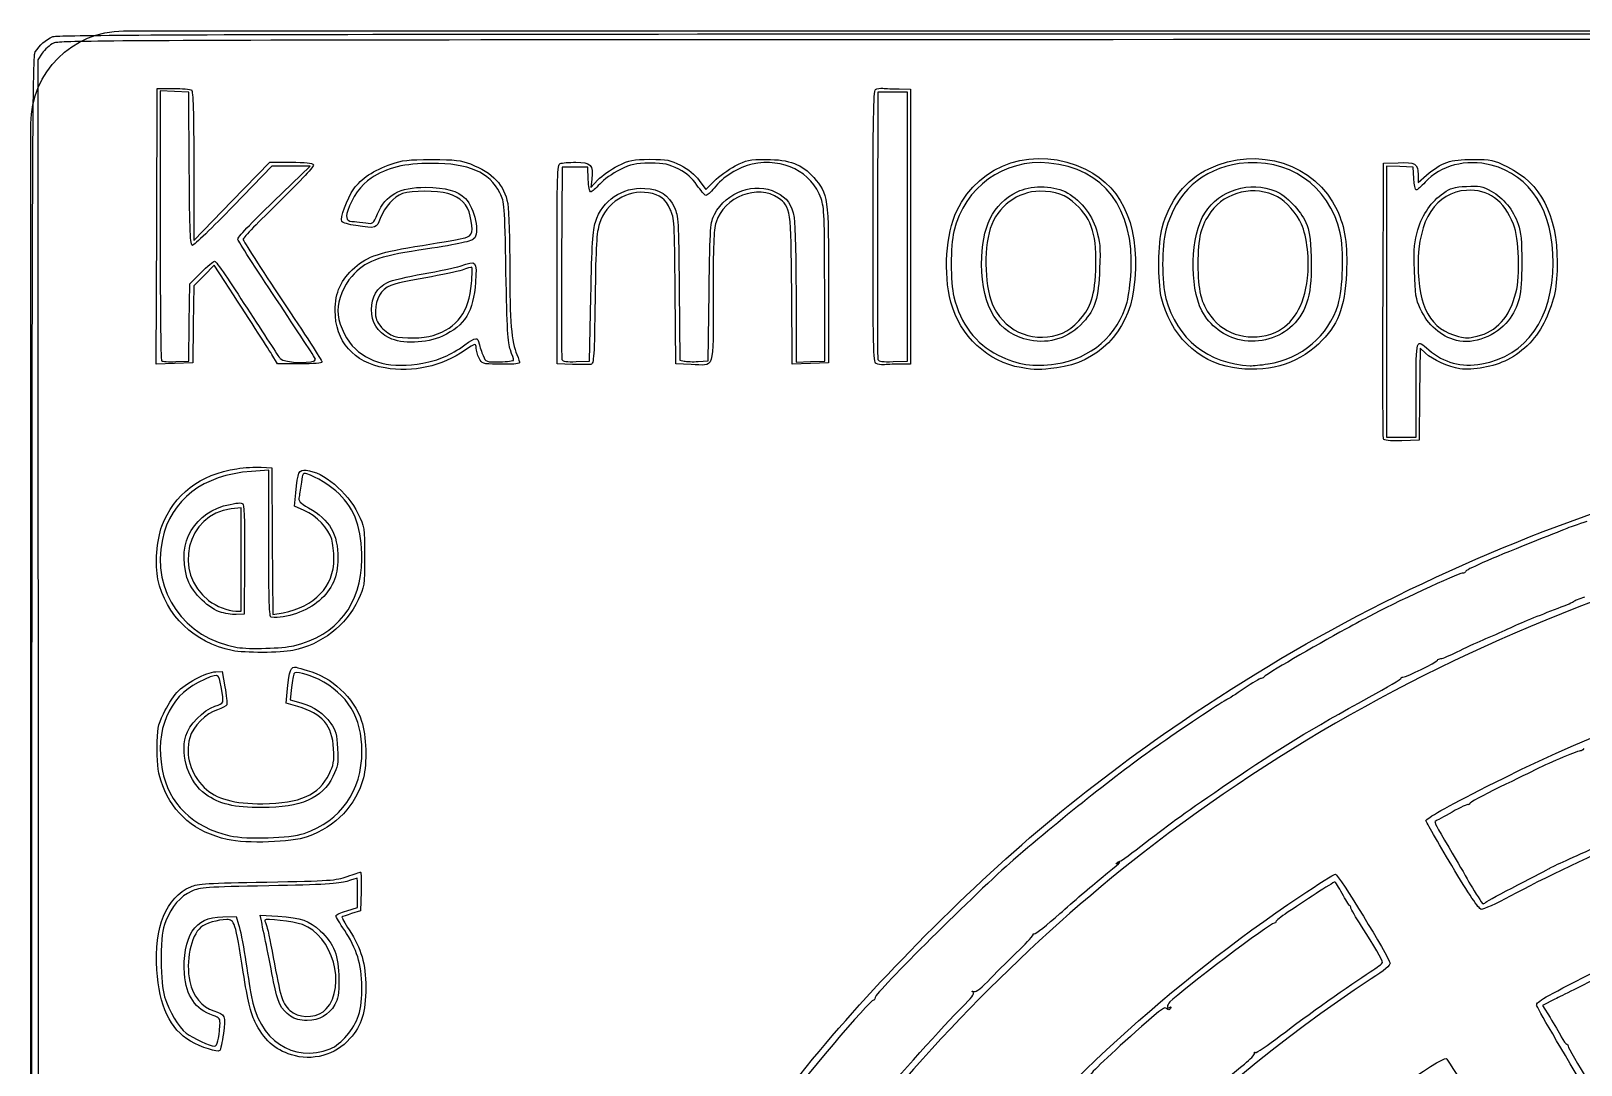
# Model space of a CAD drawing. Extents: x 30.9 to 96.9, y 156.2 to 225.1.
# Drawn here: x 30.93 to 54.7, y 209.2 to 225.06 of the extents above; entities that cross this region are included whole.
import ezdxf

# ---------------------------------------------------------------- set-up
doc = ezdxf.new("R2010")
doc.units = 0
doc.layers.add('Layer_1', color=7, linetype='CONTINUOUS')

msp = doc.modelspace()

# ---------------------------------------------------------------- linework, layer by layer
at = {"layer": 'Layer_1', "color": 3}
for p, q in [((32.344721, 225.064453), (95.400976, 225.064453)), ((32.344721, 225.064453), (32.344721, 225.064453)), ((31.09886, 224.723149), (31.03006, 224.620029)), ((31.03006, 224.620029), (31.03806, 192.00968)), ((32.85348, 222.069687), (32.86148, 224.184787)), ((32.86148, 224.184787), (33.10782, 224.182787)), ((44.24157, 224.175037), (44.41572, 224.172037)), ((44.41572, 224.172037), (44.41572, 222.064217)), ((33.12594, 224.136017), (32.90636, 224.145017)), ((32.90636, 224.145017), (32.90636, 222.086417)), ((33.34552, 224.127017), (33.12594, 224.136017)), ((33.35352, 222.951797), (33.34552, 224.127017)), ((43.91605, 224.127047), (43.90805, 222.095057)), ((44.1432, 224.127047), (43.91605, 224.127047)), ((44.37036, 224.127047), (44.1432, 224.127047)), ((44.37036, 222.064727), (44.37036, 224.127047)), ((30.926022, 157.5895), (30.926022, 223.645754)), ((33.42277, 222.995647), (33.42377, 221.852547)), ((34.00581, 222.452047), (34.58784, 223.051557)), ((34.61854, 222.989697), (34.03177, 222.383137)), ((34.58784, 223.051557), (34.91164, 223.051197)), ((34.91257, 222.989697), (34.61854, 222.989697)), ((34.64614, 222.451377), (35.2066, 222.989697)), ((35.2066, 222.989697), (34.91257, 222.989697)), ((51.66179, 220.942667), (51.66979, 223.035317)), ((51.66979, 223.035317), (51.89217, 223.044317)), ((51.91954, 222.983667), (51.7151, 222.992667)), ((51.7151, 222.992667), (51.7151, 220.913787)), ((52.12398, 222.974667), (51.91954, 222.983667)), ((39.07023, 222.974837), (39.06223, 221.519077)), ((39.26709, 222.974837), (39.07023, 222.974837)), ((39.46396, 222.974837), (39.26709, 222.974837)), ((39.47296, 222.785287), (39.46396, 222.974837)), ((39.52868, 222.793917), (39.51408, 222.661477)), ((39.51408, 222.661477), (39.62091, 222.779887)), ((41.17286, 222.771937), (41.27673, 222.631597)), ((41.27673, 222.631597), (41.40455, 222.763277)), ((52.13298, 222.800277), (52.12398, 222.974667)), ((52.19982, 222.862467), (52.19982, 222.742507)), ((52.19982, 222.742507), (52.32625, 222.850877)), ((33.42377, 221.852547), (34.00581, 222.452047)), ((32.84638, 219.954197), (32.85348, 222.069687)), ((44.37007, 220.002507), (44.37036, 222.064727)), ((44.41572, 222.064217), (44.41572, 219.956397)), ((33.3621, 221.184767), (33.53462, 221.359347)), ((33.73737, 221.473117), (33.58023, 221.313797)), ((33.89941, 221.223077), (33.73737, 221.473117)), ((38.9944, 219.959597), (38.9944, 221.486657)), ((33.3541, 220.593557), (33.3621, 221.184767)), ((33.4231, 221.154467), (33.4151, 220.563337)), ((33.58023, 221.313797), (33.4231, 221.154467)), ((40.86697, 221.116957), (40.87697, 220.017547)), ((42.60189, 219.954247), (42.59289, 221.085087)), ((43.09834, 220.002667), (43.09834, 221.170307)), ((43.15881, 221.170207), (43.15881, 219.972247)), ((39.49398, 220.002707), (39.51282, 220.988067)), ((40.81578, 219.961097), (40.80578, 221.073337)), ((41.31146, 220.005347), (41.32656, 221.065407)), ((42.65917, 221.013017), (42.65917, 219.984667)), ((51.7151, 220.913787), (51.7151, 218.834917)), ((33.34549, 220.002757), (33.3541, 220.593557)), ((33.4151, 220.563337), (33.4071, 219.972197)), ((37.09496, 220.395957), (37.09492, 220.395857)), ((46.74779, 220.432197), (46.7479, 220.432197)), ((50.00656, 220.441687), (50.00647, 220.441687)), ((53.10408, 220.383577), (53.10409, 220.383227)), ((36.42024, 220.356647), (36.42024, 220.356657)), ((46.24341, 220.321537), (46.24343, 220.321257)), ((49.48418, 220.322137), (49.48415, 220.322137)), ((52.23126, 220.201087), (52.22326, 219.495247)), ((52.31396, 220.123587), (52.23126, 220.201087)), ((52.79016, 220.317527), (52.79018, 220.317527)), ((33.12674, 219.963197), (32.84638, 219.954197)), ((33.4071, 219.972197), (33.12674, 219.963197)), ((33.14734, 219.993757), (33.34549, 220.002757)), ((34.70899, 219.959247), (34.62009, 220.102197)), ((35.04972, 219.958247), (34.70899, 219.959247)), ((36.35552, 219.896907), (36.3555, 219.896827)), ((36.93677, 219.969607), (36.93677, 219.969627)), ((39.22912, 219.950597), (38.9944, 219.959597)), ((39.22881, 219.950597), (39.22912, 219.950597)), ((39.28913, 219.993707), (39.49398, 220.002707)), ((41.04851, 219.950197), (40.81578, 219.961097)), ((40.87697, 220.017547), (40.94277, 220.001247)), ((41.16003, 219.995247), (41.31146, 220.005347)), ((42.88035, 219.963247), (42.60189, 219.954247)), ((42.65917, 219.984667), (42.87875, 219.993667)), ((42.87875, 219.993667), (43.09834, 220.002667)), ((43.15881, 219.972247), (42.88035, 219.963247)), ((43.88776, 219.963597), (43.88783, 219.963637)), ((44.15005, 219.993507), (44.37007, 220.002507)), ((44.41572, 219.956397), (44.24157, 219.954397)), ((46.11185, 219.900867), (46.11187, 219.900567)), ((46.64186, 219.958367), (46.64189, 219.958367)), ((49.35254, 219.900597), (49.35259, 219.900597)), ((49.89749, 219.958477), (49.89776, 219.958497)), ((52.1694, 218.834917), (52.16929, 219.560047)), ((52.22326, 219.495247), (52.21526, 218.789407)), ((51.66933, 218.810707), (51.66879, 218.810907)), ((51.7151, 218.834917), (51.94225, 218.834917)), ((51.94225, 218.834917), (52.1694, 218.834917)), ((52.21526, 218.789407), (51.94975, 218.780407)), ((34.5725, 218.328317), (34.30545, 218.309317)), ((34.45499, 218.373977), (34.61795, 218.364977)), ((34.5725, 217.201627), (34.5725, 218.328317)), ((34.61795, 218.364977), (34.62595, 217.239457)), ((34.14846, 217.751447), (33.99392, 217.733147)), ((34.14846, 216.958687), (34.14846, 217.751447)), ((34.96492, 217.775857), (34.98562, 217.979417)), ((35.11639, 217.710657), (34.96492, 217.775857)), ((34.62595, 217.239457), (34.63395, 216.113937)), ((34.14847, 216.166287), (34.14846, 216.958687)), ((34.20131, 216.939097), (34.19431, 216.120237)), ((33.81654, 216.156937), (33.81612, 216.157217)), ((34.06517, 216.167287), (34.14847, 216.166287)), ((34.19431, 216.120237), (34.07316, 216.114237)), ((34.63395, 216.113937), (34.79259, 216.142437)), ((34.95924, 215.635417), (34.95922, 215.635407)), ((34.01231, 215.560517), (34.01217, 215.560507)), ((33.75893, 215.236027), (33.85955, 215.241027)), ((33.85955, 215.241027), (33.90115, 215.005807)), ((34.839, 214.752207), (34.8603, 214.981437)), ((34.9235, 214.993137), (34.9032, 214.806097)), ((35.01616, 214.701907), (34.839, 214.752207)), ((34.9032, 214.806097), (35.06533, 214.758897)), ((33.93642, 212.663347), (33.93645, 212.663077)), ((35.11771, 212.757437), (35.11765, 212.757377)), ((35.93536, 211.618297), (35.93536, 211.844917)), ((35.98896, 211.866747), (35.97996, 211.571047)), ((35.76878, 211.569797), (35.93536, 211.618297)), ((35.97996, 211.571047), (35.84367, 211.526247)), ((33.86729, 211.475497), (34.07079, 211.480497)), ((34.07079, 211.480497), (34.11039, 211.361377)), ((34.45954, 211.416607), (34.44304, 211.504807)), ((34.44304, 211.504807), (34.71218, 211.486007)), ((54.29831, 210.213407), (54.10975, 210.115107)), ((34.90413, 209.956207), (34.90418, 209.956197)), ((35.45439, 210.063917), (35.45441, 210.063967)), ((54.10975, 210.115107), (54.22289, 209.933197)), ((35.51417, 209.453327), (35.5146, 209.452917)), ((34.91991, 209.360047), (34.92078, 209.360117))]:
    msp.add_line(p, q, dxfattribs=at)
for points in [[(30.926022, 223.645754), (30.926022, 224.431713), (31.558761, 225.064453), (32.344721, 225.064453)], [(30.991, 224.742869), (31.0622, 224.853529), (31.14545, 224.925719), (31.26257, 224.978409)], [(31.26257, 224.978409), (31.34737, 225.016609), (35.58184, 225.022209), (63.88461, 225.022209)], [(63.87653, 224.932289), (32.99737, 224.932289), (31.37321, 224.929289), (31.27305, 224.879289)], [(30.938, 192.06138), (30.93808, 223.040529), (30.941, 224.664709), (30.991, 224.742869)], [(31.27305, 224.879289), (31.21505, 224.850089), (31.13669, 224.779889), (31.09886, 224.723149)], [(33.10782, 224.182787), (33.2433, 224.181787), (33.36938, 224.171187), (33.38797, 224.159687)], [(43.87813, 224.165037), (43.89893, 224.181637), (43.95003, 224.191337), (43.9917, 224.186437)], [(43.9917, 224.186437), (44.0333, 224.181437), (44.14578, 224.176437), (44.24157, 224.175037)], [(33.38797, 224.159687), (33.41187, 224.144887), (33.42207, 223.803537), (33.42277, 222.995647)], [(43.84033, 222.062517), (43.84033, 223.683977), (43.84833, 224.141367), (43.87813, 224.165037)], [(45.12406, 222.307347), (45.46828, 223.038127), (46.33857, 223.318397), (47.10097, 222.944007)], [(48.98993, 222.952087), (49.74315, 223.310077), (50.62289, 223.026587), (50.9575, 222.318117)], [(35.25802, 223.014097), (35.27262, 222.990497), (35.0845, 222.786937), (34.72979, 222.442247)], [(34.91164, 223.051197), (35.13128, 223.050847), (35.2427, 223.038897), (35.25802, 223.014097)], [(35.87801, 222.644647), (35.98086, 222.795577), (36.18521, 222.930917), (36.45028, 223.023647)], [(37.07116, 223.034107), (36.65475, 223.034117), (36.38343, 222.968007), (36.14173, 222.807727)], [(36.45028, 223.023647), (36.61891, 223.082647), (36.70797, 223.092447), (37.07117, 223.092347)], [(38.11607, 222.580067), (37.95721, 222.897727), (37.64344, 223.034067), (37.07116, 223.034107)], [(37.07117, 223.092347), (37.43761, 223.092197), (37.51846, 223.083347), (37.66653, 223.024747)], [(37.66653, 223.024747), (38.01143, 222.888967), (38.18303, 222.706177), (38.23701, 222.417077)], [(38.9944, 221.486657), (38.9944, 222.851157), (38.9994, 223.015677), (39.0423, 223.032127)], [(39.0423, 223.032127), (39.0686, 223.042227), (39.1772, 223.050527), (39.28353, 223.050527)], [(39.28353, 223.050527), (39.51137, 223.050527), (39.55217, 223.007827), (39.52868, 222.793917)], [(39.62091, 222.779887), (39.67961, 222.844987), (39.81799, 222.942787), (39.92828, 222.997157)], [(39.92828, 222.997157), (40.11241, 223.087957), (40.15261, 223.096057), (40.41933, 223.096057)], [(40.41946, 223.035527), (40.18692, 223.035527), (40.13789, 223.025027), (39.95869, 222.936627)], [(40.41933, 223.096057), (40.68304, 223.096057), (40.7264, 223.088057), (40.88942, 223.004157)], [(40.85926, 222.943827), (40.7007, 223.024827), (40.64921, 223.035527), (40.41946, 223.035527)], [(40.88942, 223.004157), (41.00935, 222.942757), (41.1035, 222.865667), (41.17286, 222.771937)], [(41.98586, 223.022027), (41.78261, 222.979827), (41.53112, 222.821407), (41.40228, 222.654557)], [(41.40455, 222.763277), (41.47485, 222.835677), (41.6189, 222.939787), (41.72469, 222.994587)], [(41.72469, 222.994587), (41.90261, 223.086787), (41.93862, 223.094187), (42.20477, 223.094087)], [(43.04434, 222.492907), (42.90062, 222.905147), (42.46681, 223.122007), (41.98586, 223.022027)], [(42.20477, 223.094087), (42.55944, 223.093937), (42.75195, 223.020387), (42.93116, 222.816467)], [(46.53778, 223.038877), (45.84038, 223.102577), (45.24671, 222.675147), (45.07939, 221.988927)], [(47.7968, 221.382367), (47.8487, 222.339057), (47.37495, 222.962437), (46.53778, 223.038877)], [(49.45737, 223.029567), (48.88529, 222.947067), (48.48333, 222.583367), (48.33181, 222.011207)], [(51.00588, 221.970647), (50.83398, 222.700077), (50.19628, 223.136157), (49.45737, 223.029567)], [(51.89217, 223.044317), (52.15486, 223.054917), (52.19982, 223.028317), (52.19982, 222.862467)], [(53.31924, 223.007617), (52.93927, 223.105117), (52.53864, 223.001617), (52.30837, 222.746297)], [(52.32625, 222.850877), (52.55884, 223.050227), (52.69149, 223.096047), (53.03496, 223.095677)], [(53.03496, 223.095677), (53.32625, 223.095347), (53.3505, 223.089677), (53.57018, 222.981457)], [(54.27153, 221.503737), (54.27653, 222.302447), (53.92893, 222.851207), (53.31924, 223.007617)], [(53.57018, 222.981457), (54.07957, 222.729367), (54.33125, 222.246467), (54.33245, 221.518937)], [(33.40322, 221.776567), (33.36862, 221.776567), (33.36012, 221.977007), (33.35352, 222.951797)], [(36.14173, 222.807727), (35.99201, 222.708427), (35.84549, 222.505147), (35.78389, 222.311307)], [(39.51086, 222.595727), (39.49496, 222.595727), (39.47786, 222.681027), (39.47296, 222.785287)], [(39.95869, 222.936627), (39.8484, 222.882227), (39.70902, 222.783307), (39.64897, 222.716747)], [(41.13964, 222.701207), (41.06484, 222.813207), (40.9925, 222.875827), (40.85926, 222.943827)], [(41.40876, 222.251107), (41.59587, 222.601437), (42.02852, 222.755357), (42.35565, 222.587977)], [(42.93116, 222.816467), (43.15327, 222.563797), (43.15881, 222.523747), (43.15881, 221.170207)], [(47.10097, 222.944007), (47.70015, 222.649757), (47.95909, 221.996607), (47.83645, 221.088827)], [(48.274, 222.046397), (48.37901, 222.455587), (48.64004, 222.785787), (48.98993, 222.952087)], [(48.92881, 222.272527), (49.15436, 222.628647), (49.62073, 222.772297), (50.01644, 222.607547)], [(52.17088, 222.625887), (52.15498, 222.625887), (52.13798, 222.704387), (52.13298, 222.800277)], [(52.30837, 222.746297), (52.24867, 222.680097), (52.18675, 222.625887), (52.17088, 222.625887)], [(35.69077, 222.144417), (35.66047, 222.193417), (35.77017, 222.486427), (35.87801, 222.644647)], [(36.23971, 222.258487), (36.36625, 222.553037), (36.57841, 222.670097), (36.9803, 222.667087)], [(36.62595, 222.569417), (36.48756, 222.522117), (36.35359, 222.373537), (36.28331, 222.189277)], [(37.31966, 222.569657), (37.15177, 222.617657), (36.7668, 222.617457), (36.62595, 222.569417)], [(36.9803, 222.667087), (37.29131, 222.665087), (37.46723, 222.614387), (37.58866, 222.492757)], [(37.66295, 222.222927), (37.62175, 222.407217), (37.5167, 222.513347), (37.31966, 222.569657)], [(38.21047, 221.367157), (38.19187, 222.421077), (38.19127, 222.429727), (38.11607, 222.580067)], [(39.64897, 222.716747), (39.58887, 222.650147), (39.52676, 222.595727), (39.51086, 222.595727)], [(39.58272, 222.134777), (39.68806, 222.466257), (39.99201, 222.672967), (40.34138, 222.650697)], [(40.39702, 222.581847), (40.06867, 222.634347), (39.74656, 222.432437), (39.64379, 222.109757)], [(40.34138, 222.650697), (40.57165, 222.635997), (40.7029, 222.550227), (40.79277, 222.355637)], [(40.73088, 222.327077), (40.65508, 222.491297), (40.57335, 222.553667), (40.39702, 222.581847)], [(41.27593, 222.543567), (41.25643, 222.547567), (41.19513, 222.618167), (41.13964, 222.701207)], [(41.40228, 222.654557), (41.35228, 222.589857), (41.29545, 222.539887), (41.27593, 222.543567)], [(42.39124, 222.500847), (42.07833, 222.723967), (41.54793, 222.519147), (41.43275, 222.130787)], [(42.35565, 222.587977), (42.52489, 222.501377), (42.59022, 222.409647), (42.62857, 222.204737)], [(45.50613, 221.488517), (45.50613, 222.065597), (45.67227, 222.403787), (46.0513, 222.598217)], [(46.39761, 222.607337), (46.05924, 222.605337), (45.7432, 222.368377), (45.63854, 222.037577)], [(46.0513, 222.598217), (46.24436, 222.697217), (46.58398, 222.698017), (46.78508, 222.600217)], [(46.95229, 222.403297), (46.78955, 222.553507), (46.63984, 222.608577), (46.39761, 222.607337)], [(46.78508, 222.600217), (47.00348, 222.493667), (47.18986, 222.266777), (47.26649, 222.014167)], [(50.04323, 222.522177), (49.69775, 222.703787), (49.24643, 222.601077), (49.02107, 222.289547)], [(50.01644, 222.607547), (50.17213, 222.542747), (50.39808, 222.307957), (50.4778, 222.128197)], [(50.41252, 222.102937), (50.34332, 222.259997), (50.17199, 222.454487), (50.04323, 222.522177)], [(52.19647, 222.015837), (52.26997, 222.258317), (52.40186, 222.447687), (52.58864, 222.579137)], [(52.94363, 222.620487), (52.47108, 222.590387), (52.19916, 222.172537), (52.19993, 221.477757)], [(52.58864, 222.579137), (52.69835, 222.656337), (52.75261, 222.672137), (52.94117, 222.681667)], [(52.94117, 222.681667), (53.14034, 222.691767), (53.18078, 222.683667), (53.32175, 222.606967)], [(53.66118, 222.101797), (53.51841, 222.466937), (53.27661, 222.641727), (52.94363, 222.620487)], [(53.32175, 222.606967), (53.50686, 222.506077), (53.65837, 222.320427), (53.73493, 222.100657)], [(34.03177, 222.383137), (33.70904, 222.049527), (33.42619, 221.776567), (33.40322, 221.776567)], [(34.0973, 221.866327), (34.0903, 221.895627), (34.29461, 222.113727), (34.64614, 222.451377)], [(34.72979, 222.442247), (34.42683, 222.147857), (34.17897, 221.890097), (34.17897, 221.869457)], [(35.78389, 222.311307), (35.74309, 222.182937), (35.76839, 222.142257), (35.88996, 222.140657)], [(37.58866, 222.492757), (37.73293, 222.348297), (37.81367, 221.953177), (37.71476, 221.875677)], [(38.23701, 222.417077), (38.25381, 222.327277), (38.26781, 221.890497), (38.26811, 221.446567)], [(40.80578, 221.073337), (40.79678, 222.137747), (40.79338, 222.191657), (40.73088, 222.327077)], [(40.79277, 222.355637), (40.85397, 222.223187), (40.85757, 222.162527), (40.86697, 221.116957)], [(42.59289, 221.085087), (42.58269, 222.332577), (42.57759, 222.367957), (42.39124, 222.500847)], [(43.09834, 221.170307), (43.09834, 222.212597), (43.09234, 222.354587), (43.04434, 222.492907)], [(45.03406, 220.907037), (44.91745, 221.349657), (44.95616, 221.950727), (45.12406, 222.307347)], [(47.25573, 221.393457), (47.27933, 221.910287), (47.19993, 222.174757), (46.95229, 222.403297)], [(48.88371, 220.774707), (48.68763, 221.154397), (48.71093, 221.928507), (48.92881, 222.272527)], [(49.02107, 222.289547), (48.86789, 222.077797), (48.82287, 221.895827), (48.82287, 221.488517)], [(50.9575, 222.318117), (51.07787, 222.063257), (51.12084, 221.772077), (51.10008, 221.352037)], [(32.90636, 222.086417), (32.90636, 220.954187), (32.91636, 220.018157), (32.92776, 220.006357)], [(35.90791, 222.078917), (35.80117, 222.094317), (35.70346, 222.123817), (35.69077, 222.144417)], [(35.88996, 222.140657), (35.92326, 222.140297), (36.00057, 222.131657), (36.06174, 222.121457)], [(36.28331, 222.189277), (36.22381, 222.033197), (36.22381, 222.033197), (35.90791, 222.078917)], [(36.06174, 222.121457), (36.17177, 222.103257), (36.17363, 222.104657), (36.23971, 222.258487)], [(37.58605, 221.891637), (37.69586, 221.922537), (37.71328, 221.997607), (37.66295, 222.222927)], [(39.51282, 220.988067), (39.52802, 221.791747), (39.54092, 222.003477), (39.58272, 222.134777)], [(39.64379, 222.109757), (39.59899, 221.969217), (39.58849, 221.786947), (39.57709, 220.952437)], [(41.32656, 221.065407), (41.34116, 222.086767), (41.34416, 222.130057), (41.40876, 222.251107)], [(41.43275, 222.130787), (41.39635, 222.008057), (41.38725, 221.779057), (41.38725, 220.983207)], [(42.62857, 222.204737), (42.64537, 222.114837), (42.65917, 221.578607), (42.65917, 221.013017)], [(43.88783, 219.963637), (43.84543, 219.987437), (43.84033, 220.212037), (43.84033, 222.062517)], [(43.90805, 222.095057), (43.90405, 220.977457), (43.90705, 220.045397), (43.91505, 220.023807)], [(45.63854, 222.037577), (45.52875, 221.690547), (45.55584, 221.098457), (45.69394, 220.822037)], [(48.2609, 220.988097), (48.2058, 221.225307), (48.2131, 221.808717), (48.274, 222.046397)], [(50.50292, 221.272417), (50.53662, 221.541307), (50.49592, 221.913007), (50.41252, 222.102937)], [(50.4778, 222.128197), (50.5338, 222.001927), (50.5485, 221.904777), (50.5585, 221.595457)], [(53.69968, 221.048777), (53.76958, 221.320107), (53.74928, 221.876507), (53.66118, 222.101797)], [(53.73493, 222.100657), (53.77803, 221.977007), (53.78963, 221.849727), (53.78963, 221.503737)], [(34.69076, 220.946457), (34.37075, 221.426687), (34.1037, 221.840627), (34.0973, 221.866327)], [(34.17897, 221.869457), (34.17897, 221.848857), (34.45155, 221.424357), (34.78471, 220.926207)], [(37.71476, 221.875677), (37.65686, 221.830277), (37.45372, 221.788177), (36.87429, 221.701587)], [(36.92993, 221.776427), (37.24082, 221.825727), (37.53607, 221.877577), (37.58605, 221.891637)], [(45.07939, 221.988927), (45.02699, 221.774047), (45.02699, 221.202827), (45.07941, 220.988097)], [(47.26649, 222.014167), (47.32169, 221.832217), (47.32839, 221.750957), (47.31559, 221.418667)], [(48.33181, 222.011207), (48.26411, 221.755567), (48.26481, 221.219117), (48.33281, 220.960957)], [(50.97178, 220.866787), (51.04878, 221.119287), (51.06708, 221.711097), (51.00588, 221.970647)], [(52.14427, 221.388537), (52.13387, 221.747627), (52.14127, 221.832847), (52.19647, 222.015837)], [(36.87429, 221.701587), (36.25263, 221.608587), (36.04552, 221.527947), (35.84599, 221.300967)], [(35.89165, 221.438197), (36.0876, 221.610907), (36.27867, 221.673147), (36.92993, 221.776427)], [(50.5585, 221.595457), (50.5763, 221.042397), (50.5042, 220.778457), (50.2713, 220.545287)], [(33.53462, 221.359347), (33.62952, 221.455347), (33.72304, 221.533927), (33.74246, 221.533927)], [(33.74246, 221.533927), (33.76186, 221.533927), (33.98568, 221.209797), (34.23979, 220.813627)], [(35.59024, 220.775817), (35.59042, 221.055467), (35.67954, 221.251197), (35.89165, 221.438197)], [(36.39527, 221.209307), (36.45617, 221.239207), (36.70135, 221.297607), (36.94004, 221.338937)], [(36.94004, 221.338937), (37.17874, 221.380337), (37.43439, 221.434237), (37.50815, 221.458897)], [(37.53851, 221.398187), (37.46471, 221.373487), (37.21358, 221.320687), (36.98037, 221.280817)], [(37.50815, 221.458897), (37.7643, 221.544397), (37.76443, 221.544297), (37.74276, 221.213927)], [(37.68686, 221.442987), (37.67886, 221.442987), (37.61226, 221.422787), (37.53851, 221.398187)], [(37.68186, 221.194037), (37.69246, 221.330957), (37.69466, 221.442987), (37.68686, 221.442987)], [(38.27867, 220.172957), (38.23797, 220.282227), (38.22597, 220.493107), (38.21047, 221.367157)], [(38.26811, 221.446567), (38.26882, 220.602977), (38.29421, 220.291647), (38.37822, 220.100797)], [(39.06223, 221.519077), (39.05823, 220.718407), (39.06123, 220.045627), (39.06923, 220.024007)], [(46.24343, 220.321257), (45.7589, 220.420557), (45.50613, 220.820787), (45.50613, 221.488517)], [(47.31559, 221.418667), (47.29789, 220.959157), (47.25099, 220.806637), (47.06244, 220.596667)], [(47.17633, 220.896127), (47.22203, 221.015307), (47.24503, 221.159387), (47.25573, 221.393457)], [(47.7367, 220.907727), (47.7602, 220.993627), (47.7873, 221.207217), (47.7968, 221.382367)], [(48.82287, 221.488517), (48.82287, 221.083057), (48.86797, 220.899137), (49.01834, 220.691267)], [(51.10008, 221.352037), (51.07308, 220.805807), (50.97131, 220.548217), (50.66961, 220.262497)], [(52.23347, 220.806007), (52.16547, 220.953257), (52.15497, 221.022107), (52.14427, 221.388537)], [(52.19993, 221.477757), (52.20065, 220.828827), (52.39604, 220.483047), (52.82045, 220.379577)], [(53.17556, 219.958227), (53.86105, 220.082707), (54.26634, 220.654227), (54.27153, 221.503737)], [(53.78963, 221.503737), (53.78963, 221.005227), (53.75113, 220.842807), (53.57979, 220.618077)], [(54.33245, 221.518937), (54.33316, 221.137717), (54.29345, 220.943137), (54.15198, 220.632817)], [(34.62009, 220.102197), (34.53629, 220.236987), (34.26524, 220.658567), (33.89941, 221.223077)], [(35.84599, 221.300967), (35.72412, 221.162337), (35.63252, 220.936957), (35.63252, 220.775767)], [(36.14741, 220.790947), (36.14741, 220.983677), (36.23421, 221.130167), (36.39527, 221.209307)], [(36.44344, 221.160697), (36.29545, 221.098297), (36.20831, 220.953327), (36.20816, 220.769297)], [(36.98037, 221.280817), (36.74716, 221.240917), (36.50554, 221.186917), (36.44344, 221.160697)], [(37.09492, 220.395857), (37.46268, 220.507597), (37.64845, 220.760227), (37.68186, 221.194037)], [(37.74276, 221.213927), (37.71296, 220.760047), (37.58098, 220.543467), (37.23793, 220.385647)], [(47.83645, 221.088827), (47.74995, 220.448657), (47.28327, 219.977007), (46.65702, 219.896867)], [(50.00647, 220.441687), (50.28158, 220.560377), (50.4487, 220.840027), (50.50292, 221.272417)], [(35.2891, 220.030257), (35.2801, 220.053957), (35.01077, 220.466227), (34.69076, 220.946457)], [(34.78471, 220.926207), (35.11786, 220.428067), (35.39045, 220.006257), (35.39045, 219.988847)], [(39.57709, 220.952437), (39.56489, 220.063177), (39.55839, 219.960867), (39.51349, 219.951597)], [(41.38725, 220.983207), (41.38725, 219.835227), (41.41925, 219.932787), (41.04851, 219.950197)], [(46.11187, 219.900567), (45.60265, 219.984767), (45.17076, 220.388107), (45.03406, 220.907037)], [(45.07941, 220.988097), (45.18163, 220.569367), (45.41454, 220.262627), (45.75833, 220.093967)], [(46.64189, 219.958367), (47.17964, 220.035867), (47.59686, 220.397677), (47.7367, 220.907727)], [(46.7479, 220.432197), (46.91199, 220.499097), (47.10352, 220.706467), (47.17633, 220.896127)], [(49.35259, 219.900597), (48.81807, 219.988997), (48.39511, 220.410357), (48.2609, 220.988097)], [(48.33281, 220.960957), (48.49655, 220.342167), (48.97727, 219.958747), (49.62491, 219.930377)], [(49.89776, 219.958497), (50.41556, 220.041197), (50.82582, 220.388137), (50.97178, 220.866787)], [(51.66879, 218.810907), (51.66079, 218.832407), (51.65739, 219.791707), (51.66179, 220.942667)], [(53.10409, 220.383227), (53.40336, 220.452327), (53.60362, 220.676107), (53.69968, 221.048777)], [(34.23979, 220.813627), (34.4939, 220.417467), (34.72247, 220.069447), (34.74771, 220.040257)], [(36.3555, 219.896827), (35.8766, 219.977827), (35.58992, 220.307147), (35.59024, 220.775817)], [(35.63252, 220.775767), (35.63252, 220.606357), (35.72752, 220.375687), (35.85413, 220.237437)], [(36.42024, 220.356657), (36.23401, 220.452957), (36.14741, 220.590797), (36.14741, 220.790947)], [(36.20816, 220.769297), (36.20807, 220.652517), (36.22526, 220.606637), (36.30196, 220.519157)], [(45.69394, 220.822037), (45.88935, 220.431287), (46.33813, 220.265267), (46.74779, 220.432197)], [(49.48415, 220.322137), (49.22777, 220.372937), (49.00416, 220.541447), (48.88371, 220.774707)], [(49.01834, 220.691267), (49.2347, 220.392187), (49.64919, 220.287507), (50.00656, 220.441687)], [(52.79018, 220.317527), (52.54562, 220.381027), (52.35084, 220.551927), (52.23347, 220.806007)], [(53.57979, 220.618077), (53.40434, 220.387987), (53.04523, 220.251297), (52.79016, 220.317527)], [(54.15198, 220.632817), (54.0306, 220.366577), (53.82424, 220.149867), (53.56947, 220.021087)], [(36.30196, 220.519157), (36.35366, 220.460257), (36.43881, 220.399567), (36.49126, 220.384357)], [(37.23793, 220.385647), (36.99206, 220.272537), (36.60918, 220.258957), (36.42024, 220.356647)], [(36.49126, 220.384357), (36.63879, 220.341557), (36.93473, 220.347257), (37.09496, 220.395957)], [(37.57855, 220.248667), (37.75285, 220.372817), (37.77677, 220.374887), (37.79933, 220.267767)], [(47.06244, 220.596667), (46.84868, 220.358597), (46.55075, 220.258517), (46.24341, 220.321537)], [(50.2713, 220.545287), (50.08084, 220.354557), (49.76813, 220.265907), (49.48418, 220.322137)], [(52.82045, 220.379577), (52.94675, 220.348777), (52.95543, 220.348877), (53.10408, 220.383577)], [(35.85413, 220.237437), (36.09852, 219.970677), (36.45252, 219.883097), (36.93677, 219.969607)], [(37.583, 220.167217), (37.22372, 219.919697), (36.78798, 219.823737), (36.35552, 219.896907)], [(36.93677, 219.969627), (37.18322, 220.013627), (37.35103, 220.086617), (37.57855, 220.248667)], [(37.75265, 220.198217), (37.75265, 220.279217), (37.74265, 220.277417), (37.583, 220.167217)], [(37.79885, 220.046577), (37.77345, 220.095777), (37.75265, 220.164027), (37.75265, 220.198217)], [(37.79933, 220.267767), (37.80933, 220.221867), (37.83643, 220.139777), (37.86023, 220.085267)], [(38.32807, 220.017567), (38.32807, 220.030067), (38.30587, 220.099967), (38.27867, 220.172957)], [(50.66961, 220.262497), (50.33532, 219.945907), (49.86307, 219.816147), (49.35254, 219.900597)], [(52.16929, 219.560047), (52.16929, 220.365617), (52.16429, 220.350597), (52.36292, 220.176197)], [(52.36292, 220.176197), (52.59414, 219.972917), (52.86152, 219.901207), (53.17556, 219.958227)], [(32.92776, 220.006357), (32.93956, 219.994557), (33.03836, 219.988857), (33.14734, 219.993757)], [(34.74771, 220.040257), (34.80931, 219.969057), (35.31613, 219.959657), (35.2891, 220.030257)], [(35.39045, 219.988847), (35.39045, 219.968647), (35.26685, 219.957647), (35.04972, 219.958247)], [(38.07901, 219.953477), (37.85206, 219.957477), (37.84368, 219.959477), (37.79885, 220.046577)], [(37.86023, 220.085267), (37.90353, 219.986167), (37.90363, 219.986167), (38.11582, 219.990567)], [(38.41612, 219.974777), (38.39512, 219.954377), (38.32152, 219.949677), (38.07901, 219.953477)], [(38.11582, 219.990567), (38.23256, 219.993567), (38.32807, 220.005167), (38.32807, 220.017567)], [(38.37822, 220.100797), (38.40582, 220.038097), (38.42292, 219.981367), (38.41612, 219.974777)], [(39.06923, 220.024007), (39.08003, 219.995907), (39.14253, 219.987307), (39.28913, 219.993707)], [(39.51349, 219.951597), (39.48599, 219.945597), (39.3579, 219.945597), (39.22881, 219.950597)], [(40.94277, 220.001247), (40.97897, 219.992247), (41.07674, 219.989547), (41.16003, 219.995247)], [(44.00133, 219.944397), (43.96503, 219.940397), (43.91393, 219.949397), (43.88776, 219.963597)], [(43.91505, 220.023807), (43.92585, 219.995507), (43.99125, 219.987007), (44.15005, 219.993507)], [(44.24157, 219.954397), (44.14577, 219.953397), (44.03768, 219.948397), (44.00133, 219.944397)], [(45.75833, 220.093967), (46.06387, 219.944077), (46.29578, 219.908477), (46.64186, 219.958367)], [(46.65702, 219.896867), (46.39272, 219.863067), (46.33639, 219.863467), (46.11185, 219.900867)], [(49.62491, 219.930377), (49.66651, 219.928377), (49.78921, 219.941177), (49.89749, 219.958477)], [(52.8393, 219.883687), (52.66841, 219.908287), (52.42529, 220.019327), (52.31396, 220.123587)], [(53.56947, 220.021087), (53.3586, 219.914497), (53.04072, 219.854677), (52.8393, 219.883687)], [(48.5803, 214.473179), (52.54203, 217.183309), (57.16343, 218.795679), (61.95206, 219.138489)], [(51.94975, 218.780407), (51.75442, 218.774407), (51.68031, 218.781407), (51.66933, 218.810707)], [(32.93308, 217.468477), (33.12108, 217.959457), (33.51696, 218.262877), (34.08466, 218.351077)], [(34.30545, 218.309317), (33.56657, 218.256817), (33.07082, 217.876987), (32.94079, 217.263807)], [(34.08466, 218.351077), (34.19872, 218.368777), (34.36537, 218.379177), (34.45499, 218.373977)], [(34.98562, 217.979417), (35.01912, 218.309077), (35.03172, 218.335967), (35.14839, 218.326257)], [(35.15757, 218.271697), (35.09757, 218.289797), (35.08967, 218.278697), (35.07237, 218.146237)], [(35.14839, 218.326257), (35.40854, 218.304557), (35.77623, 217.996097), (35.94081, 217.661397)], [(35.65048, 217.966157), (35.52622, 218.087087), (35.29587, 218.229877), (35.15757, 218.271697)], [(35.07237, 218.146237), (35.06187, 218.066237), (35.04657, 217.964957), (35.03847, 217.921167)], [(33.31807, 216.682527), (33.15732, 217.224567), (33.43339, 217.693467), (33.97826, 217.803847)], [(33.97826, 217.803847), (34.1242, 217.833447), (34.16108, 217.832547), (34.18251, 217.798847)], [(34.18251, 217.798847), (34.19691, 217.776347), (34.20531, 217.389477), (34.20131, 216.939097)], [(35.03847, 217.921167), (35.02547, 217.851067), (35.04347, 217.830567), (35.18428, 217.749897)], [(36.00021, 216.964647), (36.00321, 217.422477), (35.89725, 217.725997), (35.65048, 217.966157)], [(33.99392, 217.733147), (33.31475, 217.652647), (33.09503, 216.753597), (33.65077, 216.329137)], [(35.53936, 217.268767), (35.49536, 217.427567), (35.30011, 217.631507), (35.11639, 217.710657)], [(35.18428, 217.749897), (35.5119, 217.562887), (35.63282, 217.353317), (35.6323, 216.973397)], [(35.94081, 217.661397), (36.04143, 217.456787), (36.04159, 217.455777), (36.04159, 217.000857)], [(54.78959, 217.542029), (54.65633, 217.499329), (54.50641, 217.446729), (54.45643, 217.425129)], [(32.87268, 216.655307), (32.82618, 216.872377), (32.85538, 217.265667), (32.93308, 217.468477)], [(54.45643, 217.425129), (54.40653, 217.403529), (54.16795, 217.307829), (53.92641, 217.212419)], [(32.94079, 217.263807), (32.77235, 216.469507), (33.27361, 215.747107), (34.08791, 215.610617)], [(34.6104, 216.071727), (34.5808, 216.074727), (34.5725, 216.322207), (34.5725, 217.201627)], [(35.57166, 216.969897), (35.57172, 217.069977), (35.55726, 217.204467), (35.53936, 217.268767)], [(53.92641, 217.212419), (53.29867, 216.964449), (52.92693, 216.800409), (52.92693, 216.771369)], [(34.79259, 216.142437), (35.27255, 216.228637), (35.57136, 216.546017), (35.57166, 216.969897)], [(34.95922, 215.635407), (35.61828, 215.791007), (35.99563, 216.272837), (36.00021, 216.964647)], [(35.6323, 216.973397), (35.63194, 216.697807), (35.5448, 216.500157), (35.34689, 216.325687)], [(36.04159, 217.000857), (36.04159, 216.551157), (36.04059, 216.542587), (35.94459, 216.340267)], [(34.01217, 215.560507), (33.42787, 215.680447), (32.99172, 216.099487), (32.87268, 216.655307)], [(33.81612, 216.157217), (33.61578, 216.229117), (33.37824, 216.479627), (33.31807, 216.682527)], [(52.87393, 216.749569), (52.82733, 216.752569), (51.78417, 216.266399), (51.45801, 216.089749)], [(52.92693, 216.771369), (52.92693, 216.757569), (52.90303, 216.747769), (52.87393, 216.749569)], [(33.65077, 216.329137), (33.77085, 216.237437), (33.94553, 216.169197), (34.06517, 216.167287)], [(35.34689, 216.325687), (35.16544, 216.165757), (34.83698, 216.052497), (34.6104, 216.071727)], [(35.94459, 216.340267), (35.75772, 215.945247), (35.38192, 215.653677), (34.94215, 215.562517)], [(55.1239, 216.403599), (52.53052, 215.454379), (50.11332, 214.120269), (47.98596, 212.464019)], [(54.59163, 216.318339), (54.59963, 216.330039), (54.67493, 216.360539), (54.75821, 216.386039)], [(34.07316, 216.114237), (34.00656, 216.111237), (33.89105, 216.130237), (33.81654, 216.156937)], [(51.45801, 216.089749), (51.39141, 216.053649), (51.22783, 215.965129), (51.09456, 215.892999)], [(53.57615, 215.893669), (53.79173, 215.994349), (54.03646, 216.095149), (54.34934, 216.212129)], [(54.34934, 216.212129), (54.47426, 216.258829), (54.5833, 216.306629), (54.59163, 216.318339)], [(51.09456, 215.892999), (50.60939, 215.630429), (49.85254, 215.188559), (49.8427, 215.162139)], [(53.19755, 215.725859), (53.30536, 215.771259), (53.47572, 215.846769), (53.57615, 215.893669)], [(53.25963, 213.479377), (56.06651, 214.906587), (58.96571, 215.716887), (62.23976, 215.989237)], [(34.08791, 215.610617), (34.27369, 215.579517), (34.78385, 215.594017), (34.95924, 215.635417)], [(52.79787, 215.540679), (52.90989, 215.597179), (53.08975, 215.680459), (53.19755, 215.725859)], [(34.94215, 215.562517), (34.75935, 215.524617), (34.19356, 215.523517), (34.01231, 215.560517)], [(51.96736, 215.154939), (52.02136, 215.154939), (52.48385, 215.380019), (52.49682, 215.412639)], [(52.49682, 215.412639), (52.50282, 215.426539), (52.52652, 215.438039), (52.55052, 215.438039)], [(52.55052, 215.438039), (52.57452, 215.438039), (52.68584, 215.484239), (52.79787, 215.540679)], [(33.16392, 214.918217), (33.29157, 215.059697), (33.60833, 215.228887), (33.75893, 215.236027)], [(33.84236, 215.004307), (33.80376, 215.226337), (33.81256, 215.224677), (33.49104, 215.070607)], [(34.8603, 214.981437), (34.8848, 215.244827), (34.9176, 215.326107), (34.99072, 215.304917)], [(34.9589, 215.206277), (34.9509, 215.191877), (34.9347, 215.096017), (34.9235, 214.993137)], [(35.33322, 215.120577), (35.16243, 215.206477), (34.9827, 215.247617), (34.9589, 215.206277)], [(34.99072, 215.304917), (35.01882, 215.296917), (35.09639, 215.275717), (35.16303, 215.258117)], [(35.16303, 215.258117), (35.5337, 215.160117), (35.8776, 214.838877), (35.99724, 214.478877)], [(49.8427, 215.162139), (49.8367, 215.147239), (49.8157, 215.135039), (49.7951, 215.135039)], [(51.44919, 214.846819), (51.7281, 214.999809), (51.94957, 215.131709), (51.94136, 215.139939)], [(51.94136, 215.139939), (51.93336, 215.147939), (51.94536, 215.154939), (51.96736, 215.154939)], [(33.49104, 215.070607), (33.04332, 214.856057), (32.82504, 214.330937), (32.93726, 213.738367)], [(32.95688, 214.592487), (33.00878, 214.702967), (33.10197, 214.849547), (33.16392, 214.918217)], [(33.74716, 214.708027), (33.8919, 214.755327), (33.88782, 214.742627), (33.84236, 215.004307)], [(33.90115, 215.005807), (33.92405, 214.876447), (33.93595, 214.752787), (33.92755, 214.731027)], [(36.00164, 214.017717), (36.00093, 214.536267), (35.78418, 214.893767), (35.33322, 215.120577)], [(49.5326, 214.979669), (49.40887, 214.894169), (49.28719, 214.816719), (49.26221, 214.807459)], [(49.7951, 215.135039), (49.7745, 215.135039), (49.65634, 215.065139), (49.5326, 214.979669)], [(33.29919, 214.251167), (33.34509, 214.421117), (33.56942, 214.649887), (33.74716, 214.708027)], [(33.92755, 214.731027), (33.91955, 214.709227), (33.85595, 214.674527), (33.78701, 214.653827)], [(35.56734, 214.052917), (35.54914, 214.412897), (35.39513, 214.594287), (35.01616, 214.701907)], [(35.06533, 214.758897), (35.27455, 214.697997), (35.41136, 214.604137), (35.52323, 214.444747)], [(49.26221, 214.807459), (49.22641, 214.794159), (48.65159, 214.411659), (48.25168, 214.134959)], [(49.32195, 213.550939), (50.05046, 214.048839), (50.55726, 214.357569), (51.44919, 214.846819)], [(32.86188, 214.057997), (32.86259, 214.367567), (32.86888, 214.406087), (32.95688, 214.592487)], [(33.78701, 214.653827), (33.6101, 214.600727), (33.40629, 214.395787), (33.3606, 214.225017)], [(35.52323, 214.444747), (35.60163, 214.333117), (35.61473, 214.283857), (35.62656, 214.058967)], [(35.99724, 214.478877), (36.06904, 214.262697), (36.08244, 213.827597), (36.02394, 213.609967)], [(44.5195, 211.066049), (45.88101, 212.445649), (47.04915, 213.425759), (48.5803, 214.473179)], [(33.6033, 213.357197), (33.34535, 213.544747), (33.21326, 213.933047), (33.29919, 214.251167)], [(33.3606, 214.225017), (33.2882, 213.954337), (33.3724, 213.665187), (33.58335, 213.460187)], [(32.94858, 213.486707), (32.87178, 213.695777), (32.86138, 213.764547), (32.86188, 214.057997)], [(35.11765, 212.757377), (35.67585, 212.944987), (36.00257, 213.410807), (36.00164, 214.017717)], [(35.49874, 213.666517), (35.56784, 213.807877), (35.57704, 213.859857), (35.56734, 214.052917)], [(35.62656, 214.058967), (35.63886, 213.824637), (35.63256, 213.785717), (35.55736, 213.631837)], [(48.25168, 214.134959), (47.676, 213.736639), (46.77887, 213.027249), (45.9912, 212.347509)], [(54.69196, 214.024107), (54.67916, 214.036907), (54.21698, 213.843477), (54.01676, 213.741577)], [(54.74306, 214.057507), (54.72196, 214.032107), (54.69906, 214.017007), (54.69196, 214.024107)], [(32.93726, 213.738367), (33.03733, 213.210007), (33.40258, 212.852367), (33.9752, 212.722037)], [(54.01676, 213.741577), (53.95846, 213.711877), (53.7029, 213.587157), (53.44887, 213.464377)], [(33.93645, 212.663077), (33.44875, 212.773377), (33.10552, 213.059547), (32.94858, 213.486707)], [(35.55736, 213.631837), (35.39179, 213.292957), (35.07121, 213.151927), (34.46648, 213.151927)], [(34.48153, 213.212727), (35.04887, 213.216727), (35.34329, 213.348377), (35.49874, 213.666517)], [(36.02394, 213.609967), (35.90891, 213.182217), (35.6066, 212.865377), (35.1606, 212.705147)], [(48.02075, 212.617419), (48.41323, 212.922939), (48.6176, 213.069559), (49.32195, 213.550939)], [(52.32073, 212.952567), (52.32073, 212.986267), (52.61894, 213.153597), (53.25963, 213.479377)], [(33.58335, 213.460187), (33.76365, 213.284967), (34.03805, 213.209377), (34.48153, 213.212727)], [(34.46648, 213.151927), (34.04056, 213.151927), (33.81031, 213.206727), (33.6033, 213.357197)], [(53.44887, 213.464377), (53.19484, 213.341587), (52.98699, 213.228227), (52.98699, 213.212467)], [(52.72239, 213.084697), (52.59499, 213.011997), (52.47895, 212.948577), (52.46451, 212.943757)], [(52.97049, 213.200367), (52.96149, 213.209367), (52.84977, 213.157367), (52.72239, 213.084697)], [(52.98699, 213.212467), (52.98699, 213.196667), (52.97999, 213.191267), (52.97049, 213.200367)], [(52.71579, 212.263617), (52.4985, 212.627787), (52.32073, 212.937807), (52.32073, 212.952567)], [(52.46451, 212.943757), (52.44081, 212.935757), (52.47351, 212.872257), (52.66895, 212.543517)], [(35.1606, 212.705147), (34.92322, 212.619847), (34.23288, 212.596287), (33.93642, 212.663347)], [(33.9752, 212.722037), (34.23994, 212.661837), (34.89342, 212.682037), (35.11771, 212.757437)], [(47.62552, 212.329299), (47.63932, 212.329299), (47.81719, 212.458959), (48.02075, 212.617419)], [(52.66895, 212.543517), (52.81486, 212.298377), (52.90823, 212.138377), (52.97962, 212.011167)], [(55.53116, 212.703187), (54.94374, 212.458697), (54.09102, 212.054667), (53.61363, 211.794647)], [(54.47103, 212.343187), (54.59597, 212.398587), (54.80722, 212.494767), (54.94048, 212.556827)], [(47.98596, 212.464019), (46.24654, 211.109779), (44.59449, 209.435159), (43.27558, 207.689279)], [(45.9912, 212.347509), (45.46442, 211.892929), (43.87109, 210.309289), (43.87109, 210.240299)], [(47.33797, 212.069529), (47.63519, 212.310799), (47.66352, 212.336019), (47.59542, 212.298699)], [(47.59542, 212.298699), (47.56842, 212.283899), (47.56022, 212.284999), (47.57522, 212.301699)], [(47.57522, 212.301699), (47.58912, 212.316899), (47.61172, 212.329299), (47.62552, 212.329299)], [(54.21359, 212.221177), (54.23029, 212.232877), (54.3461, 212.287777), (54.47103, 212.343187)], [(34.54219, 212.011447), (35.5117, 212.028647), (35.60068, 212.034747), (35.77543, 212.096247)], [(35.92736, 212.071207), (35.92336, 212.071017), (35.85166, 212.048707), (35.76835, 212.021707)], [(35.77543, 212.096247), (35.87902, 212.132647), (35.97151, 212.162447), (35.98096, 212.162447)], [(35.93536, 211.844917), (35.93536, 211.969557), (35.93136, 212.071387), (35.92736, 212.071207)], [(35.98096, 212.162447), (35.98996, 212.162447), (35.99426, 212.029377), (35.98896, 211.866747)], [(46.70574, 211.527569), (46.90355, 211.703959), (47.18804, 211.947839), (47.33797, 212.069529)], [(50.38831, 211.791587), (50.66642, 211.978927), (50.91193, 212.132197), (50.93387, 212.132197)], [(50.93387, 212.132197), (50.97407, 212.132197), (51.75279, 210.861357), (51.76932, 210.768777)], [(53.16773, 211.592137), (53.12993, 211.598137), (52.97842, 211.823487), (52.71579, 212.263617)], [(53.72934, 211.966817), (53.97902, 212.095057), (54.19693, 212.209517), (54.21359, 212.221177)], [(32.85626, 210.662467), (32.81586, 211.324037), (32.99908, 211.773987), (33.37613, 211.939647)], [(33.39082, 211.871207), (33.21567, 211.790907), (33.0818, 211.636777), (32.99412, 211.414417)], [(33.37613, 211.939647), (33.48085, 211.985647), (33.63896, 211.995347), (34.54219, 212.011447)], [(34.57201, 211.953107), (33.60487, 211.935107), (33.51696, 211.929007), (33.39082, 211.871207)], [(35.76835, 212.021707), (35.64637, 211.982107), (35.41367, 211.968707), (34.57201, 211.953107)], [(50.63378, 211.834217), (50.48747, 211.737117), (50.2894, 211.606107), (50.19363, 211.543147)], [(50.92256, 212.010807), (50.91006, 212.010807), (50.78007, 211.931307), (50.63378, 211.834217)], [(51.03515, 211.836427), (50.98575, 211.932327), (50.9351, 212.010807), (50.92256, 212.010807)], [(51.14766, 211.651927), (51.13516, 211.657927), (51.08456, 211.740527), (51.03515, 211.836427)], [(52.97962, 212.011167), (53.04212, 211.899737), (53.14218, 211.741487), (53.18844, 211.680817)], [(53.23644, 211.701317), (53.25784, 211.719117), (53.47966, 211.838587), (53.72934, 211.966817)], [(41.60464, 200.941047), (43.37243, 205.364047), (46.40196, 209.106457), (50.38831, 211.791587)], [(51.17036, 211.612427), (51.17036, 211.628627), (51.16016, 211.646427), (51.14766, 211.651927)], [(51.33087, 211.334417), (51.24257, 211.471157), (51.17036, 211.596257), (51.17036, 211.612427)], [(53.61363, 211.794647), (53.39966, 211.678107), (53.19901, 211.586977), (53.16773, 211.592137)], [(53.18844, 211.680817), (53.19344, 211.673817), (53.21504, 211.682817), (53.23644, 211.701317)], [(32.99412, 211.414417), (32.93352, 211.260787), (32.92432, 211.183747), (32.92412, 210.828107)], [(33.40022, 211.256777), (33.5028, 211.409207), (33.63289, 211.470127), (33.86729, 211.475497)], [(33.92745, 211.434397), (33.79222, 211.434107), (33.59906, 211.377397), (33.53075, 211.317817)], [(34.18053, 210.630867), (34.05804, 211.407947), (34.04964, 211.434607), (33.92745, 211.434397)], [(34.11039, 211.361377), (34.13209, 211.295877), (34.17649, 211.070677), (34.20899, 210.860957)], [(34.53584, 211.040327), (34.50294, 211.198797), (34.46864, 211.368117), (34.45954, 211.416607)], [(35.08848, 211.358407), (34.95142, 211.406807), (34.5119, 211.458207), (34.5119, 211.425807)], [(34.5119, 211.425807), (34.5119, 211.415807), (34.5257, 211.371807), (34.5426, 211.327307)], [(34.71218, 211.486007), (35.07963, 211.460307), (35.19252, 211.421707), (35.36066, 211.264217)], [(35.45441, 210.063967), (35.77086, 210.418627), (35.55141, 211.194957), (35.08848, 211.358407)], [(35.6022, 211.493397), (35.6022, 211.508697), (35.6772, 211.543097), (35.76878, 211.569797)], [(35.73736, 211.267837), (35.66306, 211.376557), (35.6022, 211.478057), (35.6022, 211.493397)], [(35.69566, 211.474047), (35.68966, 211.470047), (35.73936, 211.380947), (35.80702, 211.276177)], [(35.84367, 211.526247), (35.76867, 211.501647), (35.70211, 211.478147), (35.69566, 211.474047)], [(46.312, 211.216989), (46.3307, 211.210989), (46.50792, 211.351189), (46.70574, 211.527569)], [(49.99187, 211.381497), (49.94947, 211.393097), (48.57812, 210.356877), (48.3916, 210.172257)], [(50.01947, 211.401297), (50.01947, 211.386297), (50.00707, 211.377297), (49.99187, 211.381497)], [(50.19363, 211.543147), (50.09793, 211.480147), (50.01947, 211.416357), (50.01947, 211.401297)], [(51.65433, 210.777127), (51.65504, 210.810127), (51.52861, 211.028127), (51.33087, 211.334417)], [(33.27948, 210.605877), (33.25878, 210.853297), (33.30828, 211.120187), (33.40022, 211.256777)], [(33.53075, 211.317817), (33.37747, 211.184147), (33.29674, 210.789147), (33.36017, 210.483207)], [(34.5426, 211.327307), (34.5595, 211.282807), (34.6125, 211.024967), (34.66028, 210.754317)], [(35.36066, 211.264217), (35.57571, 211.062787), (35.64689, 210.879177), (35.64731, 210.524797)], [(35.93616, 210.865687), (35.90116, 210.978147), (35.81169, 211.159107), (35.73736, 211.267837)], [(35.80702, 211.276177), (35.99276, 210.988757), (36.05963, 210.755687), (36.05963, 210.395737)], [(46.08449, 210.971419), (46.21131, 211.091859), (46.30671, 211.198769), (46.2965, 211.208989)], [(46.2965, 211.208989), (46.2863, 211.219189), (46.2935, 211.222989), (46.312, 211.216989)], [(34.20899, 210.860957), (34.24139, 210.651257), (34.28289, 210.388897), (34.30109, 210.277957)], [(34.64641, 210.479257), (34.61851, 210.629377), (34.56871, 210.881857), (34.53584, 211.040327)], [(35.94906, 209.963177), (36.02426, 210.202487), (36.01856, 210.601167), (35.93616, 210.865687)], [(41.30381, 207.110239), (42.28843, 208.590939), (43.27698, 209.807019), (44.5195, 211.066049)], [(45.64691, 210.534489), (45.76076, 210.654369), (45.95767, 210.850979), (46.08449, 210.971419)], [(33.37175, 209.571547), (33.06131, 209.750737), (32.88971, 210.113867), (32.85626, 210.662467)], [(32.92412, 210.828107), (32.92397, 210.525707), (32.93752, 210.375077), (32.97592, 210.251867)], [(34.35953, 209.872657), (34.29063, 210.014787), (34.25148, 210.180777), (34.18053, 210.630867)], [(34.66028, 210.754317), (34.75578, 210.213777), (34.80014, 210.097217), (34.94495, 210.006117)], [(50.09131, 209.656397), (50.49206, 209.963467), (51.16661, 210.442677), (51.46503, 210.632307)], [(51.46503, 210.632307), (51.5688, 210.698207), (51.65398, 210.763417), (51.65433, 210.777127)], [(51.76932, 210.768777), (51.77532, 210.734977), (51.68342, 210.656837), (51.48159, 210.524347)], [(33.7181, 209.965317), (33.44292, 210.062617), (33.30849, 210.258937), (33.27948, 210.605877)], [(33.36017, 210.483207), (33.40497, 210.266897), (33.55216, 210.087567), (33.72812, 210.034777)], [(34.90418, 209.956197), (34.76076, 210.052997), (34.70448, 210.167177), (34.64641, 210.479257)], [(35.64731, 210.524797), (35.64758, 210.288387), (35.63651, 210.217647), (35.58541, 210.130637)], [(36.05963, 210.395737), (36.05963, 210.004727), (36.00063, 209.812847), (35.81759, 209.609027)], [(51.48159, 210.524347), (48.6864, 208.689147), (46.35638, 206.252587), (44.65202, 203.382477)], [(45.38948, 210.332639), (45.42398, 210.321639), (45.50504, 210.385139), (45.64691, 210.534489)], [(54.01681, 210.122347), (54.01681, 210.177647), (54.12477, 210.239807), (54.86485, 210.611017)], [(55.01689, 210.571587), (54.72538, 210.428687), (54.40202, 210.267507), (54.29831, 210.213407)], [(32.97592, 210.251867), (33.04722, 210.022997), (33.18849, 209.785437), (33.30708, 209.694857)], [(34.30109, 210.277957), (34.41428, 209.588097), (34.94688, 209.226037), (35.51417, 209.453327)], [(43.84659, 210.199099), (43.80139, 210.213099), (42.73213, 208.951599), (42.36199, 208.447639)], [(43.87109, 210.240299), (43.87109, 210.213499), (43.86009, 210.194899), (43.84659, 210.199099)], [(45.19913, 210.083839), (45.35329, 210.235469), (45.40307, 210.302319), (45.37628, 210.321739)], [(45.37628, 210.321739), (45.35038, 210.340539), (45.35438, 210.343839), (45.38948, 210.332639)], [(48.3916, 210.172257), (48.344, 210.125157), (48.3417, 210.058777), (48.3886, 210.087857)], [(33.82336, 209.808287), (33.82936, 209.918477), (33.82301, 209.928227), (33.7181, 209.965317)], [(33.72812, 210.034777), (33.90429, 209.981877), (33.91482, 209.957277), (33.87716, 209.686167)], [(35.16303, 209.887907), (35.04965, 209.887907), (34.97698, 209.907107), (34.90413, 209.956207)], [(34.94495, 210.006117), (35.0963, 209.910917), (35.34279, 209.938917), (35.45439, 210.063917)], [(35.58541, 210.130637), (35.49051, 209.968867), (35.34962, 209.887907), (35.16303, 209.887907)], [(35.5146, 209.452917), (35.68335, 209.520517), (35.88407, 209.756267), (35.94906, 209.963177)], [(43.9447, 208.690359), (44.14013, 208.936939), (44.96745, 209.855969), (45.19913, 210.083839)], [(48.3456, 210.065857), (48.3095, 210.101957), (48.2869, 210.086257), (47.95874, 209.796037)], [(48.4003, 210.071857), (48.3842, 210.045757), (48.3674, 210.043957), (48.3456, 210.065857)], [(48.3886, 210.087857), (48.4111, 210.101757), (48.4153, 210.095857), (48.4003, 210.071857)], [(54.8583, 208.673727), (54.39548, 209.448797), (54.01681, 210.100677), (54.01681, 210.122347)], [(54.22289, 209.933197), (54.28509, 209.833157), (54.36285, 209.700117), (54.39562, 209.637567)], [(33.30708, 209.694857), (33.41312, 209.613857), (33.67193, 209.493667), (33.74026, 209.493667)], [(33.74026, 209.493667), (33.78316, 209.493667), (33.81186, 209.602317), (33.82336, 209.808287)], [(33.87716, 209.686167), (33.85906, 209.556187), (33.83316, 209.438637), (33.81946, 209.424937)], [(34.92078, 209.360117), (34.65755, 209.443417), (34.49599, 209.590987), (34.35953, 209.872657)], [(47.95874, 209.796037), (47.48122, 209.373767), (47.15764, 209.064427), (47.16487, 209.037087)], [(33.81946, 209.424937), (33.78826, 209.393737), (33.53773, 209.475737), (33.37175, 209.571547)], [(35.81759, 209.609027), (35.5903, 209.355877), (35.24001, 209.258717), (34.91991, 209.360047)], [(49.70262, 209.396347), (49.71442, 209.384547), (49.88928, 209.501597), (50.09131, 209.656397)], [(54.39562, 209.637567), (54.42842, 209.574967), (54.46572, 209.523837), (54.47862, 209.523837)], [(54.47862, 209.523837), (54.49152, 209.523837), (54.50202, 209.509437), (54.50202, 209.491737)], [(54.50202, 209.491737), (54.50202, 209.474037), (54.64701, 209.218167), (54.82421, 208.923077)], [(47.19103, 206.976367), (47.87194, 207.732647), (48.91922, 208.734987), (49.53484, 209.219567)], [(49.53484, 209.219567), (49.62644, 209.291667), (49.69687, 209.365797), (49.69132, 209.384247)], [(49.69132, 209.384247), (49.68532, 209.402647), (49.69096, 209.408147), (49.70262, 209.396347)], [(50.7004, 207.950287), (51.36716, 208.497517), (52.55747, 209.331937), (52.63101, 209.303677)], [(52.63101, 209.303677), (52.65451, 209.294677), (53.16495, 208.463647), (53.76533, 207.457017)]]:
    msp.add_open_spline(points, degree=3, dxfattribs=at)

doc.saveas('drawing.dxf')
